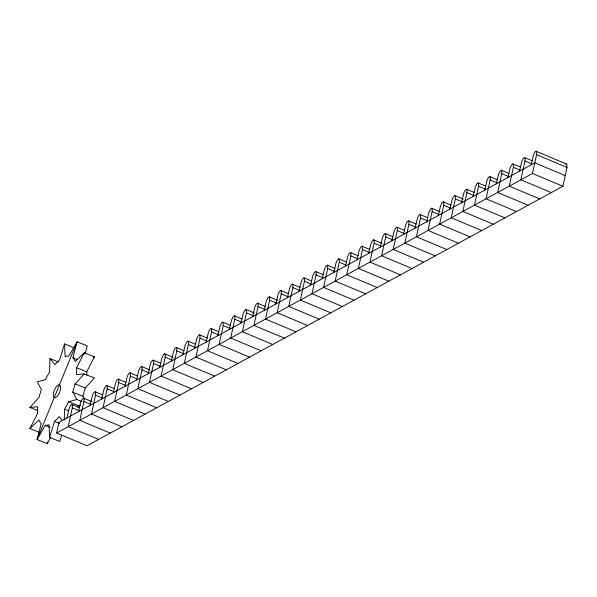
<?xml version="1.0" encoding="UTF-8"?>
<svg xmlns="http://www.w3.org/2000/svg" width="597" height="597" viewBox="0 0 597 597"><rect width="100%" height="100%" fill="white"/><g stroke="black" fill="none" stroke-linecap="round" stroke-linejoin="round"><path stroke-width="0.9" d="M58.424 362.006L49.947 358.596L49.558 372.103A36.842 15.089 -68.1 0 0 45.454 379.61L37.298 381.849L41.38 389.572A36.842 15.089 -68.1 0 0 39.178 397.154L29.94 407.467L37.566 410.527M64.245 420.042L64.551 409.236A36.842 15.089 -68.1 0 0 68.662 401.729L76.819 399.49L81.901 401.535M98.647 439.444L68.23 426.668L72.319 407.841L72.379 405.087L71.856 404.415L70.491 405.527L69.065 408.602L66.924 417.99M110.251 433.116L79.841 420.34L83.923 401.512L83.99 398.759L83.461 398.087L82.102 399.199L80.67 402.274L78.528 411.661M121.855 426.788L91.445 414.012L95.535 395.184L95.595 392.43L95.065 391.759L93.707 392.871L92.281 395.938L90.132 405.333M133.467 420.452L103.05 407.684L107.139 388.856L107.199 386.102L106.669 385.431L105.311 386.535L103.885 389.61L101.736 399.005M145.071 414.124L114.654 401.356L118.743 382.528L118.81 379.767L118.281 379.102L116.922 380.207L115.49 383.281L113.348 392.669M156.675 407.796L126.265 395.02L130.355 376.192L130.415 373.438L129.885 372.767L128.527 373.879L127.101 376.953L124.952 386.341M168.287 401.468L137.87 388.692L141.959 369.864L142.019 367.11L141.489 366.439L140.131 367.551L138.705 370.625L136.556 380.013M179.891 395.139L149.474 382.364L153.563 363.536L153.623 360.782L153.101 360.11L151.735 361.222L150.31 364.289L148.168 373.685M191.495 388.804L161.086 376.035L165.175 357.207L165.235 354.454L164.705 353.782L163.347 354.887L161.921 357.961L159.772 367.356M203.099 382.476L172.69 369.707L176.779 350.872L176.839 348.118L176.309 347.447L174.951 348.558L173.526 351.633L171.376 361.021M214.711 376.147L184.294 363.372L188.383 344.544L188.443 341.79L187.921 341.118L186.555 342.23L185.13 345.305L182.988 354.693M226.315 369.819L195.906 357.043L199.988 338.215L200.055 335.462L199.525 334.79L198.167 335.902L196.734 338.969L194.592 348.364M237.919 363.483L207.51 350.715L211.599 331.887L211.659 329.134L211.129 328.462L209.771 329.566L208.346 332.641L206.196 342.036M249.531 357.155L219.114 344.387L223.203 325.559L223.263 322.798L222.733 322.134L221.375 323.238L219.95 326.313L217.801 335.708M261.135 350.827L230.718 338.051L234.808 319.223L234.875 316.47L234.345 315.798L232.987 316.91L231.554 319.985L229.412 329.372M272.739 344.499L242.33 331.723L246.419 312.895L246.576 310.865L245.949 309.47L244.591 310.582L243.166 313.656L241.016 323.044M284.344 338.171L253.934 325.395L258.023 306.567L258.083 303.813L257.553 303.142L256.195 304.254L254.77 307.321L252.621 316.716M295.955 331.835L265.538 319.067L269.628 300.239L269.687 297.485L269.165 296.813L267.799 297.918L266.374 300.992L264.232 310.388M307.559 325.507L277.15 312.738L281.239 293.911L281.299 291.149L280.769 290.485L279.411 291.59L277.986 294.664L275.836 304.052M319.164 319.179L288.754 306.403L292.843 287.575L292.903 284.821L292.373 284.15L291.015 285.262L289.59 288.336L287.441 297.724M330.775 312.85L300.358 300.075L304.448 281.247L304.507 278.493L303.977 277.821L302.619 278.933L301.194 282L299.052 291.396M342.38 306.515L311.97 293.746L316.052 274.918L316.216 272.889L315.589 271.493L314.231 272.605L312.798 275.672L310.656 285.067M353.984 300.187L323.574 287.418L327.663 268.59L327.723 265.829L327.193 265.165L325.835 266.269L324.41 269.344L322.261 278.739M365.595 293.858L335.178 281.09L339.268 262.255L339.327 259.501L338.798 258.829L337.439 259.941L336.014 263.016L333.865 272.404M377.2 287.53L346.782 274.754L350.872 255.926L350.939 253.173L350.409 252.501L349.051 253.613L347.618 256.688L345.476 266.075M388.804 281.202L358.394 268.426L362.483 249.598L362.543 246.845L362.013 246.173L360.655 247.285L359.23 250.352L357.081 259.747M400.408 274.866L369.998 262.098L374.088 243.27L374.147 240.516L373.618 239.845L372.259 240.949L370.834 244.024L368.685 253.419M412.02 268.538L381.602 255.77L385.692 236.942L385.856 234.912L385.229 233.517L383.864 234.621L382.438 237.696L380.296 247.083M423.624 262.21L393.214 249.434L397.303 230.606L397.363 227.853L396.833 227.181L395.475 228.293L394.05 231.367L391.901 240.755M435.228 255.882L404.818 243.106L408.908 224.278L409.064 222.248L408.438 220.853L407.079 221.965L405.654 225.039L403.505 234.427M446.84 249.553L416.422 236.778L420.512 217.95L420.676 215.92L420.042 214.524L418.684 215.636L417.258 218.703L415.116 228.099M458.444 243.218L428.034 230.449L432.116 211.622L432.28 209.592L431.653 208.196L430.295 209.301L428.862 212.375L426.721 221.771M470.048 236.89L439.638 224.121L443.728 205.293L443.787 202.532L443.258 201.861L441.899 202.973L440.474 206.047L438.325 215.435M481.66 230.561L451.242 217.786L455.332 198.958L455.392 196.204L454.862 195.532L453.504 196.644L452.078 199.719L449.929 209.107M493.264 224.233L462.847 211.457L466.936 192.63L467.003 189.876L466.473 189.204L465.115 190.316L463.682 193.383L461.541 202.779M504.868 217.898L474.458 205.129L478.548 186.301L478.607 183.548L478.078 182.876L476.719 183.988L475.294 187.055L473.145 196.45M516.472 211.569L486.062 198.801L490.152 179.973L490.309 177.943L489.682 176.548L488.324 177.652L486.898 180.727L484.749 190.122M528.084 205.241L497.667 192.473L501.756 173.637L501.92 171.608L501.293 170.212L499.928 171.324L498.502 174.399L496.361 183.786M539.688 198.913L509.278 186.137L513.368 167.309L513.427 164.556L512.898 163.884L511.539 164.996L510.114 168.07L507.965 177.458M551.292 192.585L520.882 179.809L524.972 160.981L525.129 158.951L524.502 157.556L523.144 158.668L521.718 161.735L519.569 171.13M536.106 151.228L566.837 164.197L566.993 167.421L562.904 186.249L87.035 445.772L56.625 433.004L532.487 173.481L536.576 154.653L536.74 152.623L536.106 151.228L534.748 152.332L533.322 155.407L531.181 164.802M56.625 433.004L58.954 422.34L534.815 162.817L565.225 175.585M84.461 399.162L82.908 395.856A36.842 15.089 -68.1 0 0 85.102 388.274L94.341 377.961L84.17 373.871L74.931 384.184A36.842 15.089 -68.1 0 1 72.737 391.766L76.819 399.49M39.171 432.325L29.85 428.579L38.924 419.915A36.842 15.089 -68.1 0 0 41.238 423.504L37.051 439.534L47.215 443.623L47.685 441.847M86.841 375.289A36.842 15.089 -68.1 0 0 86.729 371.849L94.43 356.849L84.267 352.76L75.185 361.424A36.842 15.089 -68.1 0 0 72.879 357.834L77.065 341.797L87.237 345.887L85.14 353.909M73.827 347.685L64.506 343.939L59.633 359.961A36.842 15.089 -68.1 0 0 54.917 364.677L49.947 358.596M61.67 435.258L59.775 441.489L49.611 437.4L54.484 421.378A36.842 15.089 -68.1 0 0 59.2 416.661L62.506 420.713M29.85 428.579L37.559 413.579A36.842 15.089 -68.1 0 1 37.611 406.714L29.94 407.467M84.17 373.871L76.506 374.625A36.842 15.089 -68.1 0 0 76.558 367.759L84.267 352.76M49.611 437.4L48.969 424.706A36.842 15.089 -68.1 0 1 45.268 425.295L37.051 439.534L77.065 341.797L68.849 356.043A36.842 15.089 -68.1 0 0 65.14 356.633L64.506 343.939M47.215 443.623L50.797 437.288M93.139 358.088L94.43 356.849M565.658 164.466L566.523 163.996M68.662 401.729L78.826 405.818L80.461 405.37M72.879 357.834L77.11 359.536M76.558 367.759L86.729 371.849M75.013 383.826L85.184 387.916M72.618 392.125L82.782 396.214M64.551 409.236L68.789 410.945M54.484 421.378L59.566 423.422M45.103 425.288L50.185 427.325M536.576 154.653L566.993 167.421M524.502 157.556L532.106 160.75M524.972 160.981L531.726 163.817M512.898 163.884L520.502 167.078M532.487 173.481L562.904 186.249M513.368 167.309L520.121 170.152M501.293 170.212L508.89 173.406M501.756 173.637L508.517 176.481M489.682 176.548L497.286 179.742M490.152 179.973L496.913 182.809M478.078 182.876L485.682 186.07M478.548 186.301L485.301 189.137M466.473 189.204L474.078 192.398M466.936 192.63L473.697 195.465M454.862 195.532L463.309 199.085M455.332 198.958L462.093 201.801M443.258 201.861L450.862 205.055M443.728 205.293L450.481 208.129M431.653 208.196L440.101 211.741M432.116 211.622L438.877 214.457M420.042 214.524L427.646 217.718M420.512 217.95L427.273 220.786M408.438 220.853L416.042 224.047M408.908 224.278L415.661 227.114M396.833 227.181L404.438 230.375M397.303 230.606L404.057 233.449M385.229 233.517L392.826 236.703M385.692 236.942L392.453 239.778M373.618 239.845L382.065 243.389M374.088 243.27L380.849 246.106M362.013 246.173L369.618 249.367M362.483 249.598L369.237 252.434M350.409 252.501L358.013 255.695M350.872 255.926L357.633 258.77M338.798 258.829L346.402 262.023M339.268 262.255L346.029 265.098M327.193 265.165L334.798 268.359M327.663 268.59L334.417 271.426M315.589 271.493L323.193 274.687M316.052 274.918L322.813 277.754M303.977 277.821L311.582 281.015M304.448 281.247L311.209 284.082M292.373 284.15L299.978 287.344M292.843 287.575L299.597 290.418M280.769 290.485L288.373 293.672M281.239 293.911L287.993 296.746M269.165 296.813L277.612 300.358M269.628 300.239L276.389 303.075M257.553 303.142L265.158 306.336M258.023 306.567L264.784 309.403M245.949 309.47L254.397 313.022M246.419 312.895L253.173 315.738M234.345 315.798L241.949 318.992M234.808 319.223L241.569 322.067M222.733 322.134L230.338 325.32M223.203 325.559L229.964 328.395M211.129 328.462L218.733 331.656M211.599 331.887L218.353 334.723M199.525 334.79L207.129 337.984M199.988 338.215L206.749 341.051M187.921 341.118L195.517 344.312M188.383 344.544L195.144 347.387M176.309 347.447L183.913 350.64M176.779 350.872L183.533 353.715M164.705 353.782L173.152 357.327M165.175 357.207L171.929 360.043M153.101 360.11L160.697 363.304M153.563 363.536L160.324 366.371M141.489 366.439L149.937 369.991M141.959 369.864L148.72 372.7M129.885 372.767L137.489 375.961M130.355 376.192L137.109 379.035M118.281 379.102L125.885 382.289M118.743 382.528L125.504 385.363M106.669 385.431L114.273 388.625M107.139 388.856L113.9 391.692M95.065 391.759L102.669 394.953M95.535 395.184L102.288 398.02M83.461 398.087L91.908 401.639M83.923 401.512L90.684 404.356M71.856 404.415L79.453 407.609M72.319 407.841L79.08 410.684M78.826 405.818A36.842 15.089 -68.1 0 1 77.983 407.52M54.312 397.654L54.155 397.565A6.925 2.836 -68.1 0 1 56.215 386.804A6.925 2.836 -68.1 0 1 60.484 389.251A6.925 2.836 -68.1 0 1 54.312 397.654"/></g></svg>
